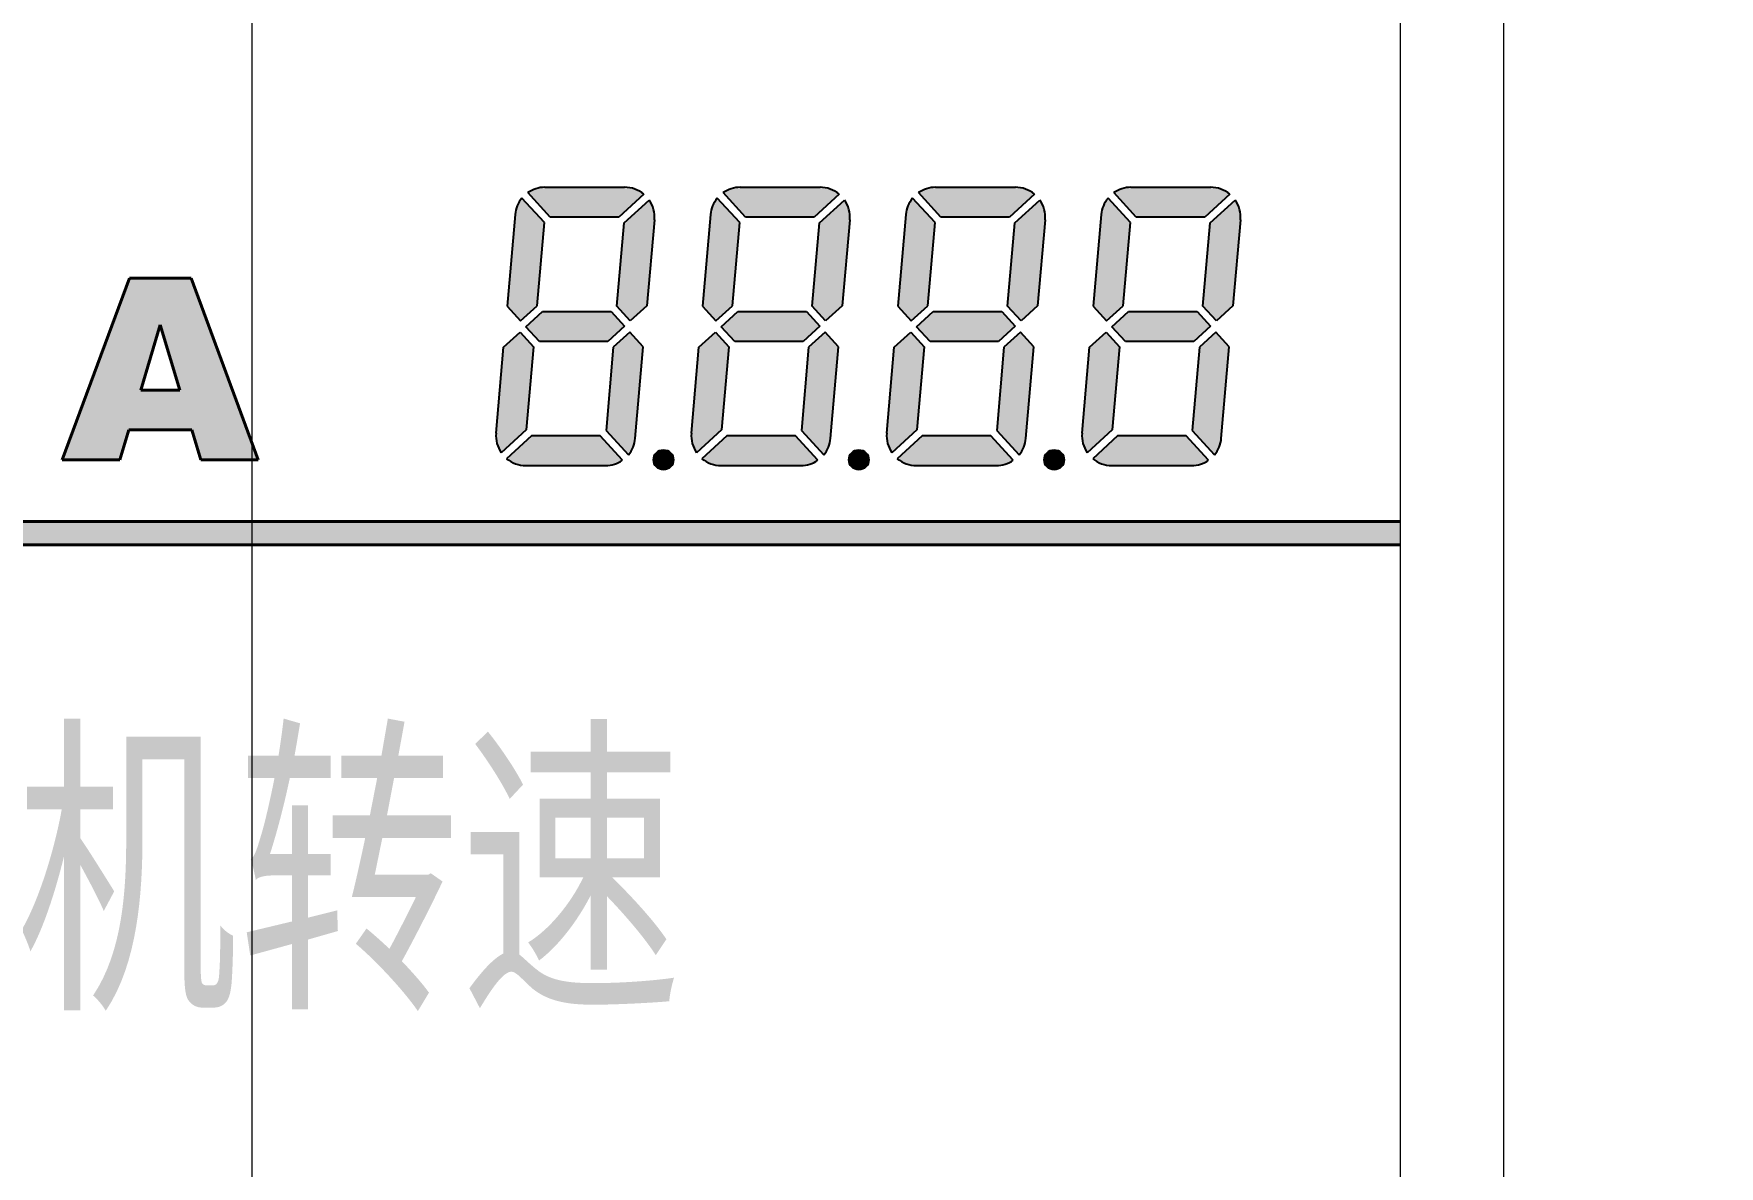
# Model space of a CAD drawing. Extents: x -871 to 2543, y 496 to 1402.
# Drawn here: x -577.22 to -544.64, y 904.36 to 926.25 of the extents above; entities that cross this region are included whole.
import ezdxf

# ---------------------------------------------------------------- set-up
doc = ezdxf.new("R2010")
doc.units = 0
doc.layers.get('0').update_dxf_attribs({"linetype": 'CONTINUOUS', "lineweight": 40})
doc.layers.get('DEFPOINTS').update_dxf_attribs({"linetype": 'CONTINUOUS'})
doc.layers.add('5剖面线层', color=2, linetype='CONTINUOUS', lineweight=20)
doc.layers.add('7标注层', color=4, linetype='CONTINUOUS', lineweight=20)
doc.layers.add('7', color=7, linetype='CONTINUOUS')
doc.layers.add('DWG', color=7, linetype='CONTINUOUS')
doc.styles.add('HZTXT1', font='', dxfattribs={"width": 0.7, "height": 5})
doc.styles.add('PC_TEXTSTYLE', font='txt.shx', dxfattribs={"width": 0.8, "bigfont": 'hzfs.shx'})
doc.styles.get('HZTXT1').set_extended_font_data('楷体_GB2312')
doc.dimstyles.new('副本 (2) (2)TH_GBDIM', dxfattribs={"dimtxt": 3.5, "dimasz": 2.5, "dimexe": 2, "dimexo": 0, "dimgap": 1.5, "dimtad": 1, "dimtoh": 1, "dimdec": 1, "dimdsep": 46, "dimtxsty": 'PC_TEXTSTYLE', "dimcen": 2.5, "dimazin": 2, "dimtfac": 0.714286, "dimtdec": 1, "dimtmove": 0, "dimatfit": 3, "dimfxl": 1, "dimtolj": 1, "dimtzin": 0, "dimarcsym": 0})

# ---------------------------------------------------------------- blocks, each defined once
blk = doc.blocks.new('*D7')
at = {"layer": '7', "color": 0, "lineweight": -2, "ltscale": 10, "transparency": 16777216}
for p, q in [((-729.6545490885169, 915.8521153688475), (-729.6545490885169, 1025.010144483361)), ((-416.3461908960728, 915.8521153688475), (-416.3461908960728, 1025.010144483361)), ((-727.1545490885169, 1023.010144483361), (-418.8461908960728, 1023.010144483361))]:
    blk.add_line(p, q, dxfattribs=at)
at = {"layer": '7', "color": 0, "ltscale": 10, "transparency": 16777216}
for points in [[(-727.1545490885169, 1023.426811150027), (-727.1545490885169, 1022.593477816694), (-729.6545490885169, 1023.010144483361)], [(-418.8461908960728, 1023.426811150027), (-418.8461908960728, 1022.593477816694), (-416.3461908960728, 1023.010144483361)]]:
    blk.add_solid(points, dxfattribs=at)
at = {"layer": 'DEFPOINTS', "color": 0, "ltscale": 10, "transparency": 16777216}
for p in [(-416.3461908960728, 1023.010144483361), (-729.6545490885169, 915.8521153688475), (-416.3461908960728, 915.8521153688475)]:
    blk.add_point(p, dxfattribs=at)
at = {"layer": '7', "color": 0, "ltscale": 10, "transparency": 16777216, "insert": (-573.0003699922948, 1026.260144483361), "char_height": 3.5, "attachment_point": 5, "style": 'PC_TEXTSTYLE'}
blk.add_mtext('\\A1;313.3', dxfattribs=at)
blk = doc.blocks.new('*D11')
at = {"layer": '7', "color": 0, "lineweight": -2, "ltscale": 10, "transparency": 16777216}
for p, q in [((-573.0003715285559, 986.0498001723861), (-381.9005566289883, 986.0498001723861)), ((-383.9005566289883, 983.5498001723861), (-383.9005566289883, 897.7436909067153)), ((-409.5025982283444, 895.2436909067153), (-381.9005566289884, 895.2436909067153))]:
    blk.add_line(p, q, dxfattribs=at)
at = {"layer": '7', "color": 0, "ltscale": 10, "transparency": 16777216}
for points in [[(-384.317223295655, 983.5498001723861), (-383.4838899623217, 983.5498001723861), (-383.9005566289883, 986.0498001723861)], [(-384.317223295655, 897.7436909067153), (-383.4838899623217, 897.7436909067153), (-383.9005566289884, 895.2436909067153)]]:
    blk.add_solid(points, dxfattribs=at)
at = {"layer": 'DEFPOINTS', "color": 0, "ltscale": 10, "transparency": 16777216}
for p in [(-573.0003715285559, 986.0498001723861), (-409.5025982283444, 895.2436909067153), (-383.9005566289884, 895.2436909067153)]:
    blk.add_point(p, dxfattribs=at)
at = {"layer": '7', "color": 0, "ltscale": 10, "transparency": 16777216, "insert": (-387.1505566289885, 940.6467455395506), "char_height": 3.5, "attachment_point": 5, "rotation": 90, "style": 'PC_TEXTSTYLE'}
blk.add_mtext('\\A1;90.8', dxfattribs=at)

msp = doc.modelspace()

# ---------------------------------------------------------------- hatches: boundary and pattern name
h = msp.add_hatch(color=256)
edge = h.paths.add_edge_path()
edge.add_line((-565.6961990722608, 920.4874339922344), (-566.0158028045217, 920.1945711290316))
edge.add_line((-566.0158028045217, 920.1945711290318), (-566.1564558209344, 918.5868997948983))
edge.add_line((-566.1564558209344, 918.5868997948983), (-565.7230608376655, 918.1139321653363))
edge.add_arc((-566.1655384626389, 918.4830847251683), 0.5762465280000839, 320.1622556607201, 354.9999999999768)
edge.add_line((-565.5914847266514, 918.4328615310142), (-565.436525786001, 920.204050327437))
edge.add_line((-565.436525786001, 920.204050327437), (-565.6961990722617, 920.4874339922344))
edge = h.paths.add_edge_path()
edge.add_line((-567.8171739580417, 920.4874339922344), (-567.5575006717805, 920.2040503274368))
edge.add_line((-567.5575006717805, 920.204050327437), (-567.6981536881932, 918.5963789933037))
edge.add_line((-567.6981536881932, 918.5963789933039), (-568.1810332818592, 918.1539013683309))
edge.add_arc((-567.7080656522968, 918.4830847251678), 0.5762465280000237, 174.9999999999731, 214.8377443391902, ccw=False)
edge.add_line((-568.2821193882843, 918.5333079193215), (-568.1367776903027, 920.1945711290318))
edge.add_line((-568.1367776903027, 920.1945711290318), (-567.8171739580417, 920.4874339922346))
h.paths.add_polyline_path([(-567.7038796899061, 920.5912490619653), (-567.3842759576452, 920.8841119251679), (-566.0596874282525, 920.8841119251679), (-565.8000141419917, 920.6007282603705), (-566.1196178742522, 920.3078653971675), (-567.4442064036444, 920.3078653971675)])
edge = h.paths.add_edge_path()
edge.add_line((-565.8057401437046, 922.5955983290319), (-565.3228605500382, 923.0380759540053))
edge.add_arc((-565.7958281796001, 922.7088925971675), 0.5762465280000346, -5.0000000000009095, 34.83774433924401, ccw=False)
edge.add_line((-565.2217744436126, 922.6586694030143), (-565.3671161415951, 920.9974061933037))
edge.add_line((-565.3671161415951, 920.9974061933035), (-565.6867198738556, 920.7045433301009))
edge.add_line((-565.6867198738561, 920.7045433301009), (-565.9463931601173, 920.9879269948983))
edge.add_line((-565.9463931601173, 920.9879269948983), (-565.8057401437046, 922.5955983290319))
edge = h.paths.add_edge_path()
edge.add_line((-567.2341437428273, 922.708892597168), (-567.6675387260963, 923.1818602267297))
edge.add_arc((-567.3383553692585, 922.7088925971675), 0.5762465280002314, 90, 124.83774433923949, ccw=False)
edge.add_line((-567.3383553692585, 923.2851391251679), (-565.7958281796006, 923.2851391251679))
edge.add_arc((-565.795828179601, 922.7088925971675), 0.576246528000321, 50.16225566073541, 89.99999999997021, ccw=False)
edge.add_line((-565.4266756197686, 923.1513702221409), (-565.909555213435, 922.7088925971675))
edge.add_line((-565.909555213435, 922.7088925971675), (-567.2341437428264, 922.7088925971675))
edge = h.paths.add_edge_path()
edge.add_arc((-567.3383553692589, 922.7088925971684), 0.5762465279997375, 140.1622556608079, 175.0000000000448)
edge.add_line((-567.9124091052464, 922.7591157913216), (-568.0673680458978, 920.9879269948985))
edge.add_line((-568.0673680458968, 920.9879269948983), (-567.8076947596356, 920.7045433301012))
edge.add_line((-567.8076947596361, 920.7045433301009), (-567.4880910273756, 920.997406193304))
edge.add_line((-567.4880910273752, 920.9974061933035), (-567.3474380109634, 922.6050775274371))
edge.add_line((-567.3474380109634, 922.6050775274371), (-567.7808329942324, 923.078045156999))
edge = h.paths.add_edge_path()
edge.add_line((-567.5943386184628, 918.4830847251678), (-568.0772182121283, 918.0406071001944))
edge.add_arc((-567.7080656522968, 918.4830847251669), 0.5762465279990895, 230.1622556607396, 269.9999999999702)
edge.add_line((-567.7080656522977, 917.9068381971679), (-566.1655384626384, 917.9068381971679))
edge.add_arc((-566.1655384626389, 918.4830847251683), 0.5762465280003585, 270, 304.8377443392331)
edge.add_line((-565.8363551058011, 918.0101170956059), (-566.26975008907, 918.4830847251678))
edge.add_line((-566.26975008907, 918.4830847251678), (-567.5943386184628, 918.4830847251678))
h = msp.add_hatch(color=256)
edge = h.paths.add_edge_path()
edge.add_line((-561.9205372790021, 920.4874339922344), (-562.2401410112631, 920.1945711290316))
edge.add_line((-562.2401410112631, 920.1945711290318), (-562.3807940276757, 918.5868997948983))
edge.add_line((-562.3807940276753, 918.5868997948983), (-561.9473990444063, 918.1139321653363))
edge.add_arc((-562.3898766693798, 918.4830847251683), 0.5762465280000839, 320.1622556607201, 354.9999999999768)
edge.add_line((-561.8158229333923, 918.4328615310142), (-561.6608639927414, 920.204050327437))
edge.add_line((-561.6608639927414, 920.204050327437), (-561.9205372790021, 920.4874339922344))
edge = h.paths.add_edge_path()
edge.add_line((-564.0415121647821, 920.4874339922344), (-563.781838878521, 920.2040503274368))
edge.add_line((-563.7818388785219, 920.204050327437), (-563.9224918949345, 918.5963789933037))
edge.add_line((-563.9224918949341, 918.5963789933039), (-564.4053714886, 918.1539013683309))
edge.add_arc((-563.9324038590377, 918.4830847251678), 0.5762465280000237, 174.9999999999731, 214.8377443391902, ccw=False)
edge.add_line((-564.5064575950252, 918.5333079193215), (-564.3611158970435, 920.1945711290318))
edge.add_line((-564.3611158970431, 920.1945711290318), (-564.0415121647821, 920.4874339922346))
h.paths.add_polyline_path([(-563.928217896647, 920.5912490619653), (-563.6086141643865, 920.8841119251679), (-562.2840256349938, 920.8841119251679), (-562.0243523487326, 920.6007282603705), (-562.3439560809935, 920.3078653971675), (-563.6685446103858, 920.3078653971675)])
edge = h.paths.add_edge_path()
edge.add_line((-562.0300783504455, 922.5955983290319), (-561.547198756779, 923.0380759540053))
edge.add_arc((-562.020166386341, 922.7088925971675), 0.5762465280000346, -5.0000000000009095, 34.83774433924401, ccw=False)
edge.add_line((-561.4461126503539, 922.6586694030143), (-561.591454348336, 920.9974061933037))
edge.add_line((-561.591454348336, 920.9974061933035), (-561.911058080597, 920.7045433301009))
edge.add_line((-561.911058080597, 920.7045433301009), (-562.1707313668581, 920.9879269948983))
edge.add_line((-562.1707313668581, 920.9879269948983), (-562.0300783504455, 922.5955983290319))
edge = h.paths.add_edge_path()
edge.add_line((-563.4584819495677, 922.708892597168), (-563.8918769328367, 923.1818602267297))
edge.add_arc((-563.5626935759993, 922.7088925971675), 0.5762465280002314, 90, 124.83774433923949, ccw=False)
edge.add_line((-563.5626935759993, 923.2851391251679), (-562.020166386341, 923.2851391251679))
edge.add_arc((-562.0201663863414, 922.7088925971675), 0.576246528000321, 50.16225566073541, 89.99999999997021, ccw=False)
edge.add_line((-561.6510138265095, 923.1513702221409), (-562.1338934201759, 922.7088925971675))
edge.add_line((-562.1338934201759, 922.7088925971675), (-563.4584819495673, 922.7088925971675))
edge = h.paths.add_edge_path()
edge.add_arc((-563.5626935759993, 922.7088925971684), 0.5762465279997375, 140.1622556608079, 175.0000000000448)
edge.add_line((-564.1367473119868, 922.7591157913216), (-564.2917062526382, 920.9879269948985))
edge.add_line((-564.2917062526377, 920.9879269948983), (-564.0320329663765, 920.7045433301012))
edge.add_line((-564.0320329663765, 920.7045433301009), (-563.712429234116, 920.997406193304))
edge.add_line((-563.712429234116, 920.9974061933035), (-563.5717762177047, 922.6050775274371))
edge.add_line((-563.5717762177043, 922.6050775274371), (-564.0051712009732, 923.078045156999))
edge = h.paths.add_edge_path()
edge.add_line((-563.8186768252036, 918.4830847251678), (-564.3015564188692, 918.0406071001944))
edge.add_arc((-563.9324038590381, 918.4830847251669), 0.5762465279990895, 230.1622556607396, 269.9999999999702)
edge.add_line((-563.9324038590386, 917.9068381971679), (-562.3898766693793, 917.9068381971679))
edge.add_arc((-562.3898766693798, 918.4830847251683), 0.5762465280003585, 270, 304.8377443392331)
edge.add_line((-562.0606933125424, 918.0101170956059), (-562.4940882958114, 918.4830847251678))
edge.add_line((-562.4940882958109, 918.4830847251678), (-563.8186768252036, 918.4830847251678))
h = msp.add_hatch(color=256)
edge = h.paths.add_edge_path()
edge.add_line((-558.1448754857435, 920.4874339922344), (-558.4644792180044, 920.1945711290316))
edge.add_line((-558.4644792180044, 920.1945711290318), (-558.605132234417, 918.5868997948983))
edge.add_line((-558.6051322344166, 918.5868997948983), (-558.1717372511476, 918.1139321653363))
edge.add_arc((-558.6142148761202, 918.4830847251683), 0.5762465280000839, 320.1622556607201, 354.9999999999768)
edge.add_line((-558.0401611401331, 918.4328615310142), (-557.8852021994823, 920.204050327437))
edge.add_line((-557.8852021994823, 920.204050327437), (-558.144875485743, 920.4874339922344))
edge = h.paths.add_edge_path()
edge.add_line((-560.2658503715235, 920.4874339922344), (-560.0061770852623, 920.2040503274368))
edge.add_line((-560.0061770852627, 920.204050327437), (-560.1468301016754, 918.5963789933037))
edge.add_line((-560.1468301016749, 918.5963789933039), (-560.6297096953409, 918.1539013683309))
edge.add_arc((-560.1567420657785, 918.4830847251678), 0.5762465280000237, 174.9999999999731, 214.8377443391902, ccw=False)
edge.add_line((-560.7307958017656, 918.5333079193215), (-560.5854541037835, 920.1945711290318))
edge.add_line((-560.5854541037844, 920.1945711290318), (-560.2658503715235, 920.4874339922346))
h.paths.add_polyline_path([(-560.1525561033878, 920.5912490619653), (-559.8329523711269, 920.8841119251679), (-558.5083638417346, 920.8841119251679), (-558.2486905554739, 920.6007282603705), (-558.5682942877348, 920.3078653971675), (-559.8928828171266, 920.3078653971675)])
edge = h.paths.add_edge_path()
edge.add_line((-558.2544165571863, 922.5955983290319), (-557.7715369635199, 923.0380759540053))
edge.add_arc((-558.2445045930823, 922.7088925971675), 0.5762465280000346, -5.0000000000009095, 34.83774433924401, ccw=False)
edge.add_line((-557.6704508570948, 922.6586694030143), (-557.8157925550773, 920.9974061933037))
edge.add_line((-557.8157925550773, 920.9974061933035), (-558.1353962873383, 920.7045433301009))
edge.add_line((-558.1353962873383, 920.7045433301009), (-558.3950695735995, 920.9879269948983))
edge.add_line((-558.3950695735986, 920.9879269948983), (-558.2544165571859, 922.5955983290319))
edge = h.paths.add_edge_path()
edge.add_line((-559.6828201563086, 922.708892597168), (-560.1162151395775, 923.1818602267297))
edge.add_arc((-559.7870317827402, 922.7088925971675), 0.5762465280002314, 90, 124.83774433923949, ccw=False)
edge.add_line((-559.7870317827402, 923.2851391251679), (-558.2445045930823, 923.2851391251679))
edge.add_arc((-558.2445045930823, 922.7088925971675), 0.576246528000321, 50.16225566073541, 89.99999999997021, ccw=False)
edge.add_line((-557.8753520332504, 923.1513702221409), (-558.3582316269168, 922.7088925971675))
edge.add_line((-558.3582316269168, 922.7088925971675), (-559.6828201563086, 922.7088925971675))
edge = h.paths.add_edge_path()
edge.add_arc((-559.7870317827407, 922.7088925971684), 0.5762465279997375, 140.1622556608079, 175.0000000000448)
edge.add_line((-560.3610855187277, 922.7591157913216), (-560.516044459379, 920.9879269948985))
edge.add_line((-560.516044459379, 920.9879269948983), (-560.2563711731178, 920.7045433301012))
edge.add_line((-560.2563711731174, 920.7045433301009), (-559.9367674408569, 920.997406193304))
edge.add_line((-559.9367674408569, 920.9974061933035), (-559.7961144244451, 922.6050775274371))
edge.add_line((-559.7961144244456, 922.6050775274371), (-560.2295094077145, 923.078045156999))
edge = h.paths.add_edge_path()
edge.add_line((-560.0430150319445, 918.4830847251678), (-560.52589462561, 918.0406071001944))
edge.add_arc((-560.156742065779, 918.4830847251669), 0.5762465279990895, 230.1622556607396, 269.9999999999702)
edge.add_line((-560.1567420657794, 917.9068381971679), (-558.6142148761202, 917.9068381971679))
edge.add_arc((-558.6142148761202, 918.4830847251683), 0.5762465280003585, 270, 304.8377443392331)
edge.add_line((-558.2850315192833, 918.0101170956059), (-558.7184265025522, 918.4830847251678))
edge.add_line((-558.7184265025522, 918.4830847251678), (-560.0430150319445, 918.4830847251678))
h = msp.add_hatch(color=256)
edge = h.paths.add_edge_path()
edge.add_line((-554.3692136924834, 920.4874339922349), (-554.6888174247443, 920.194571129032))
edge.add_line((-554.6888174247443, 920.1945711290318), (-554.829470441157, 918.5868997948983))
edge.add_line((-554.829470441157, 918.5868997948983), (-554.3960754578881, 918.1139321653363))
edge.add_arc((-554.838553082861, 918.4830847251683), 0.5762465280000839, 320.1622556607201, 354.9999999999768)
edge.add_line((-554.2644993468735, 918.4328615310142), (-554.1095404062227, 920.204050327437))
edge.add_line((-554.1095404062227, 920.204050327437), (-554.369213692483, 920.4874339922344))
edge = h.paths.add_edge_path()
edge.add_line((-556.4901885782643, 920.4874339922349), (-556.2305152920031, 920.2040503274372))
edge.add_line((-556.2305152920031, 920.204050327437), (-556.3711683084158, 918.5963789933037))
edge.add_line((-556.3711683084153, 918.5963789933039), (-556.8540479020813, 918.1539013683309))
edge.add_arc((-556.381080272519, 918.4830847251678), 0.5762465280000237, 174.9999999999731, 214.8377443391902, ccw=False)
edge.add_line((-556.9551340085064, 918.5333079193215), (-556.8097923105244, 920.1945711290318))
edge.add_line((-556.8097923105253, 920.1945711290318), (-556.4901885782648, 920.4874339922346))
h.paths.add_polyline_path([(-556.3768943101287, 920.5912490619653), (-556.0572905778678, 920.8841119251679), (-554.7327020484751, 920.8841119251679), (-554.4730287622143, 920.6007282603705), (-554.7926324944748, 920.3078653971679), (-556.1172210238666, 920.3078653971679)])
edge = h.paths.add_edge_path()
edge.add_line((-554.4787547639272, 922.5955983290319), (-553.9958751702608, 923.0380759540051))
edge.add_arc((-554.4688427998227, 922.708892597168), 0.5762465280000346, -5.0000000000009095, 34.83774433924401, ccw=False)
edge.add_line((-553.8947890638348, 922.6586694030143), (-554.0401307618168, 920.9974061933037))
edge.add_line((-554.0401307618173, 920.9974061933035), (-554.3597344940782, 920.7045433301009))
edge.add_line((-554.3597344940782, 920.7045433301009), (-554.6194077803394, 920.9879269948983))
edge.add_line((-554.6194077803394, 920.9879269948983), (-554.4787547639268, 922.5955983290319))
edge = h.paths.add_edge_path()
edge.add_line((-555.9071583630495, 922.708892597168), (-556.3405533463184, 923.1818602267299))
edge.add_arc((-556.0113699894811, 922.7088925971675), 0.5762465280002314, 90, 124.83774433923949, ccw=False)
edge.add_line((-556.0113699894811, 923.2851391251679), (-554.4688427998232, 923.2851391251679))
edge.add_arc((-554.4688427998227, 922.7088925971675), 0.576246528000321, 50.16225566073541, 89.99999999997021, ccw=False)
edge.add_line((-554.0996902399912, 923.1513702221409), (-554.5825698336577, 922.7088925971675))
edge.add_line((-554.5825698336577, 922.7088925971675), (-555.907158363049, 922.7088925971675))
edge = h.paths.add_edge_path()
edge.add_arc((-556.0113699894815, 922.7088925971684), 0.5762465279997375, 140.1622556608079, 175.0000000000448)
edge.add_line((-556.5854237254681, 922.7591157913216), (-556.7403826661194, 920.9879269948985))
edge.add_line((-556.7403826661194, 920.9879269948983), (-556.4807093798582, 920.7045433301012))
edge.add_line((-556.4807093798582, 920.7045433301009), (-556.1611056475978, 920.997406193304))
edge.add_line((-556.1611056475978, 920.997406193304), (-556.020452631186, 922.6050775274375))
edge.add_line((-556.0204526311855, 922.6050775274371), (-556.4538476144545, 923.078045156999))
edge = h.paths.add_edge_path()
edge.add_line((-556.2673532386849, 918.4830847251678), (-556.7502328323504, 918.0406071001944))
edge.add_arc((-556.3810802725194, 918.4830847251669), 0.5762465279990895, 230.1622556607396, 269.9999999999702)
edge.add_line((-556.3810802725203, 917.9068381971679), (-554.838553082861, 917.9068381971679))
edge.add_arc((-554.838553082861, 918.4830847251683), 0.5762465280003585, 270, 304.8377443392331)
edge.add_line((-554.5093697260237, 918.0101170956059), (-554.9427647092926, 918.4830847251676))
edge.add_line((-554.9427647092926, 918.4830847251678), (-556.2673532386854, 918.4830847251678))
h = msp.add_hatch(color=256)
h.paths.add_polyline_path([(-574.1758277966675, 921.5315425786648), (-574.7710971462731, 921.5315425786648), (-575.3663664958791, 921.5315425786648), (-576.6649531642971, 918.0173620608407), (-575.5532287062198, 918.0173620608407), (-575.3793960684203, 918.5968009656049), (-574.7710971462731, 918.5968009656049), (-574.1627982241263, 918.5968009656049), (-573.9889655863263, 918.0173620608407), (-572.8772411282495, 918.0173620608407)])
h.paths.add_polyline_path([(-574.3923485974357, 919.361964622909), (-574.7710971462731, 919.361964622909), (-575.1498456951109, 919.361964622909), (-574.7710971462731, 920.6244527672307)], flags=16)
for points in [[(-564.8526702040064, 918.019081162266, 1), (-565.238302001421, 918.019081162266, 1)], [(-561.0770084107472, 918.019081162266, 1), (-561.4626402081614, 918.019081162266, 1)], [(-557.3013466174876, 918.019081162266, 1), (-557.6869784149022, 918.019081162266, 1)]]:
    msp.add_hatch(color=256).paths.add_polyline_path(points)
at = {"layer": '7标注层', "ltscale": 10}
msp.add_hatch(color=0, dxfattribs=at).paths.add_polyline_path([(-550.8003822132878, 916.8276529813888), (-595.2003608438235, 916.8276529813888), (-595.2003608438235, 916.3755012209988), (-550.8003822132878, 916.3755012209988)])

# ---------------------------------------------------------------- linework, layer by layer
at = {"color": 7, "linetype": 'Continuous', "lineweight": 15}
for p, q in [((-550.8003690542669, 868.3936909031167), (-550.8003690542669, 943.9936884403273)), ((-548.8003691921026, 868.3936909031167), (-548.8003691921026, 943.9936884403273))]:
    msp.add_line(p, q, dxfattribs=at)
for p, q in [((-575.3663664958791, 921.5315425786648), (-576.6649531642971, 918.0173620608407)), ((-574.7710971462731, 921.5315425786648), (-575.3663664958791, 921.5315425786648)), ((-574.7710971462731, 921.5315425786648), (-574.1758277966675, 921.5315425786648)), ((-574.1758277966675, 921.5315425786648), (-572.8772411282495, 918.0173620608407)), ((-575.1498456951109, 919.361964622909), (-574.7710971462731, 920.6244527672307)), ((-574.3923485974357, 919.361964622909), (-574.7710971462731, 920.6244527672307)), ((-574.7710971462731, 919.361964622909), (-575.1498456951109, 919.361964622909)), ((-574.7710971462731, 919.361964622909), (-574.3923485974357, 919.361964622909)), ((-575.5532287062198, 918.0173620608407), (-575.3793960684189, 918.5968009656049)), ((-574.7710971462731, 918.5968009656049), (-575.3793960684189, 918.5968009656049)), ((-574.7710971462731, 918.5968009656049), (-574.1627982241263, 918.5968009656049)), ((-573.9889655863263, 918.0173620608407), (-574.1627982241263, 918.5968009656049)), ((-576.6649531642971, 918.0173620608407), (-575.5532287062198, 918.0173620608407)), ((-572.8772411282495, 918.0173620608407), (-573.9889655863263, 918.0173620608407)), ((-595.2003608438235, 916.8276529813888), (-550.8003822132878, 916.8276529813888)), ((-595.2003608438235, 916.8276529813888), (-550.8003822132878, 916.8276529813888)), ((-595.2003608438235, 916.375501220999), (-550.8003822132878, 916.375501220999))]:
    msp.add_line(p, q)
for points, knots in [([(-573.000369992295, 978.2997526884124), (-575.7757771308927, 978.2688305190034), (-581.329835595671, 978.2069500351035), (-589.6222246049572, 977.7251587023977), (-599.3530958241865, 976.8391447362762), (-610.4308359981603, 975.3391284384841), (-622.246117883868, 973.1497386336932), (-633.2990019616514, 970.5496785991902), (-643.6337201833476, 967.5425528813903), (-653.6290010698726, 963.9823787997282), (-663.0768722427986, 959.9016015667842), (-671.8637050546795, 955.3397182535978), (-679.1228549815705, 950.8549858987064), (-685.1411524650171, 946.5570372045522), (-690.0421529541272, 942.5764597903924), (-694.7336570489019, 938.1706202018497), (-699.0965889240222, 933.2884846171598), (-703.0517439495877, 927.8447629407988), (-706.4735345161655, 922.0352139299314), (-708.193250492157, 917.8622529442839), (-709.0530529880912, 915.7759071052119)], [0, 0, 0, 0, 0.04713882072838785, 0.09433274226514052, 0.1414843047109799, 0.2145668108878993, 0.2876636122850687, 0.3523532110324962, 0.4170382476491193, 0.4831805933211104, 0.5493210953289012, 0.6126363893950918, 0.6759521071364133, 0.7192466100095866, 0.7625703604305298, 0.8058448680273667, 0.8537182162213413, 0.9015892137622404, 0.9507977824156225, 1, 1, 1, 1]), ([(-436.9476944470794, 915.7759071052119), (-437.7927555853814, 917.8301571985096), (-439.4858946228194, 921.9459907967864), (-442.8827155871006, 927.7356885185152), (-446.8461266605748, 933.2174180960917), (-451.8983115139094, 938.8777206195573), (-458.182758611413, 944.5821777815702), (-465.7732986935025, 950.215627084722), (-474.0150268950554, 955.289254883488), (-482.8512050575246, 959.8645161841016), (-492.2628638810315, 963.9325328794059), (-502.2250366868514, 967.483041598173), (-512.5900690704705, 970.5176884274313), (-522.8632238488174, 972.9430539058719), (-532.9447339307253, 974.8644316763632), (-542.7766151027247, 976.3522955047279), (-552.7691405031776, 977.4464565100359), (-562.8601360857797, 978.1608906301537), (-569.6243267267621, 978.2535205875611), (-573.000369992295, 978.2997526884124)], [0, 0, 0, 0, 0.04844238146870318, 0.09705769608088616, 0.1456896315900376, 0.1941547987214492, 0.2581372775332633, 0.3223511914106899, 0.3866281854626434, 0.4506969391816851, 0.516004206030949, 0.5814984513747097, 0.6470104788302288, 0.7123421235156678, 0.7697810030532477, 0.8274446858431967, 0.8851216622167379, 0.9426636150260151, 1, 1, 1, 1])]:
    msp.add_open_spline(points, degree=3, knots=knots, dxfattribs=at)
at = {"layer": '5剖面线层', "color": 1, "linetype": 'ByBlock', "ltscale": 7}
msp.add_line((-573.0003715285559, 991.3079384597818), (-573.0003715285559, 837.5676916455946), dxfattribs=at)
at = {"layer": 'DWG'}
for p, q in [((-567.3383553692585, 923.2851391251679), (-565.7958281796001, 923.2851391251679)), ((-563.5626935759993, 923.2851391251679), (-562.0201663863414, 923.2851391251679)), ((-559.7870317827397, 923.2851391251679), (-558.2445045930823, 923.2851391251679)), ((-556.0113699894811, 923.2851391251679), (-554.4688427998227, 923.2851391251679)), ((-567.3474380109634, 922.6050775274371), (-567.7808329942324, 923.078045156999)), ((-567.2341437428273, 922.708892597168), (-567.6675387260963, 923.1818602267299)), ((-565.4266756197686, 923.1513702221409), (-565.909555213435, 922.7088925971675)), ((-565.8057401437046, 922.5955983290319), (-565.3228605500382, 923.0380759540053)), ((-563.5717762177043, 922.6050775274371), (-564.0051712009732, 923.078045156999)), ((-563.4584819495677, 922.708892597168), (-563.8918769328367, 923.1818602267299)), ((-561.6510138265095, 923.1513702221409), (-562.1338934201759, 922.7088925971675)), ((-562.0300783504455, 922.5955983290319), (-561.547198756779, 923.0380759540053)), ((-559.7961144244447, 922.6050775274371), (-560.2295094077136, 923.078045156999)), ((-559.6828201563086, 922.708892597168), (-560.1162151395775, 923.1818602267299)), ((-557.8753520332504, 923.1513702221409), (-558.3582316269168, 922.7088925971675)), ((-558.2544165571859, 922.5955983290319), (-557.7715369635195, 923.0380759540053)), ((-556.0204526311855, 922.6050775274371), (-556.4538476144545, 923.078045156999)), ((-555.9071583630495, 922.708892597168), (-556.3405533463184, 923.1818602267299)), ((-554.0996902399912, 923.1513702221409), (-554.5825698336577, 922.7088925971675)), ((-554.4787547639272, 922.5955983290319), (-553.9958751702608, 923.0380759540053)), ((-567.9124091052464, 922.7591157913216), (-568.0673680458978, 920.9879269948983)), ((-565.909555213435, 922.7088925971675), (-567.2341437428273, 922.708892597168)), ((-565.2217744436131, 922.6586694030143), (-565.3671161415951, 920.9974061933035)), ((-564.1367473119868, 922.7591157913216), (-564.2917062526377, 920.9879269948983)), ((-562.1338934201759, 922.7088925971675), (-563.4584819495677, 922.708892597168)), ((-561.4461126503539, 922.6586694030143), (-561.591454348336, 920.9974061933035)), ((-560.3610855187277, 922.7591157913216), (-560.516044459379, 920.9879269948983)), ((-558.3582316269168, 922.7088925971675), (-559.6828201563086, 922.708892597168)), ((-557.6704508570948, 922.6586694030143), (-557.8157925550773, 920.9974061933035)), ((-556.5854237254681, 922.7591157913216), (-556.7403826661194, 920.9879269948983)), ((-554.5825698336577, 922.7088925971675), (-555.9071583630495, 922.708892597168)), ((-553.8947890638348, 922.6586694030143), (-554.0401307618173, 920.9974061933035)), ((-567.4880910273752, 920.997406193304), (-567.3474380109634, 922.6050775274371)), ((-565.9463931601173, 920.9879269948983), (-565.8057401437046, 922.5955983290319)), ((-563.712429234116, 920.997406193304), (-563.5717762177043, 922.6050775274371)), ((-562.1707313668581, 920.9879269948983), (-562.0300783504455, 922.5955983290319)), ((-559.9367674408569, 920.997406193304), (-559.7961144244447, 922.6050775274371)), ((-558.3950695735986, 920.9879269948983), (-558.2544165571859, 922.5955983290319)), ((-556.1611056475978, 920.997406193304), (-556.0204526311855, 922.6050775274371)), ((-554.6194077803394, 920.9879269948983), (-554.4787547639272, 922.5955983290319)), ((-568.0673680458978, 920.9879269948983), (-567.8076947596361, 920.7045433301009)), ((-567.8076947596361, 920.7045433301009), (-567.4880910273752, 920.997406193304)), ((-565.6867198738561, 920.7045433301009), (-565.9463931601173, 920.9879269948983)), ((-565.3671161415951, 920.9974061933035), (-565.6867198738561, 920.7045433301009)), ((-564.2917062526377, 920.9879269948983), (-564.0320329663765, 920.7045433301009)), ((-564.0320329663765, 920.7045433301009), (-563.712429234116, 920.997406193304)), ((-561.911058080597, 920.7045433301009), (-562.1707313668581, 920.9879269948983)), ((-561.591454348336, 920.9974061933035), (-561.911058080597, 920.7045433301009)), ((-560.516044459379, 920.9879269948983), (-560.2563711731174, 920.7045433301009)), ((-560.2563711731174, 920.7045433301009), (-559.9367674408569, 920.997406193304)), ((-558.1353962873383, 920.7045433301009), (-558.3950695735986, 920.9879269948983)), ((-557.8157925550773, 920.9974061933035), (-558.1353962873383, 920.7045433301009)), ((-556.7403826661194, 920.9879269948983), (-556.4807093798582, 920.7045433301009)), ((-556.4807093798582, 920.7045433301009), (-556.1611056475978, 920.997406193304)), ((-554.3597344940782, 920.7045433301009), (-554.6194077803394, 920.9879269948983)), ((-554.0401307618173, 920.9974061933035), (-554.3597344940782, 920.7045433301009)), ((-567.7038796899061, 920.5912490619653), (-567.3842759576456, 920.8841119251679)), ((-567.3842759576456, 920.8841119251679), (-566.0596874282525, 920.8841119251679)), ((-566.0596874282525, 920.8841119251679), (-565.8000141419917, 920.6007282603705)), ((-563.9282178966465, 920.5912490619653), (-563.6086141643865, 920.8841119251679)), ((-563.6086141643865, 920.8841119251679), (-562.2840256349938, 920.8841119251679)), ((-562.2840256349938, 920.8841119251679), (-562.0243523487326, 920.6007282603705)), ((-560.1525561033874, 920.5912490619653), (-559.8329523711269, 920.8841119251679)), ((-559.8329523711269, 920.8841119251679), (-558.5083638417337, 920.8841119251679)), ((-558.5083638417337, 920.8841119251679), (-558.2486905554739, 920.6007282603705)), ((-556.3768943101287, 920.5912490619653), (-556.0572905778678, 920.8841119251679)), ((-556.0572905778678, 920.8841119251679), (-554.7327020484751, 920.8841119251679)), ((-554.7327020484751, 920.8841119251679), (-554.4730287622143, 920.6007282603705)), ((-568.1367776903027, 920.1945711290318), (-567.8171739580417, 920.4874339922344)), ((-567.8171739580417, 920.4874339922344), (-567.5575006717805, 920.204050327437)), ((-567.4442064036444, 920.3078653971675), (-567.7038796899061, 920.5912490619653)), ((-565.8000141419917, 920.6007282603705), (-566.1196178742531, 920.3078653971675)), ((-565.6961990722608, 920.4874339922344), (-566.0158028045217, 920.1945711290318)), ((-565.436525786001, 920.204050327437), (-565.6961990722608, 920.4874339922344)), ((-564.3611158970431, 920.1945711290318), (-564.0415121647821, 920.4874339922344)), ((-564.0415121647821, 920.4874339922344), (-563.7818388785219, 920.204050327437)), ((-563.6685446103849, 920.3078653971675), (-563.9282178966465, 920.5912490619653)), ((-562.0243523487326, 920.6007282603705), (-562.3439560809935, 920.3078653971675)), ((-561.9205372790021, 920.4874339922344), (-562.2401410112631, 920.1945711290318)), ((-561.6608639927409, 920.204050327437), (-561.9205372790021, 920.4874339922344)), ((-560.585454103784, 920.1945711290318), (-560.265850371523, 920.4874339922344)), ((-560.265850371523, 920.4874339922344), (-560.0061770852627, 920.204050327437)), ((-559.8928828171262, 920.3078653971675), (-560.1525561033874, 920.5912490619653)), ((-558.2486905554739, 920.6007282603705), (-558.5682942877348, 920.3078653971675)), ((-558.144875485743, 920.4874339922344), (-558.4644792180035, 920.1945711290318)), ((-557.8852021994823, 920.204050327437), (-558.144875485743, 920.4874339922344)), ((-556.8097923105253, 920.1945711290318), (-556.4901885782643, 920.4874339922344)), ((-556.4901885782643, 920.4874339922344), (-556.2305152920031, 920.204050327437)), ((-556.1172210238666, 920.3078653971675), (-556.3768943101287, 920.5912490619653)), ((-554.4730287622143, 920.6007282603705), (-554.7926324944748, 920.3078653971675)), ((-554.3692136924834, 920.4874339922344), (-554.6888174247443, 920.1945711290318)), ((-554.1095404062227, 920.204050327437), (-554.3692136924834, 920.4874339922344)), ((-568.2821193882843, 918.5333079193215), (-568.1367776903027, 920.1945711290318)), ((-567.5575006717805, 920.204050327437), (-567.6981536881932, 918.5963789933039)), ((-566.1196178742531, 920.3078653971675), (-567.4442064036444, 920.3078653971675)), ((-566.0158028045217, 920.1945711290318), (-566.1564558209344, 918.5868997948983)), ((-565.5914847266514, 918.4328615310142), (-565.436525786001, 920.204050327437)), ((-564.5064575950252, 918.5333079193215), (-564.3611158970431, 920.1945711290318)), ((-563.7818388785219, 920.204050327437), (-563.9224918949341, 918.5963789933039)), ((-562.3439560809935, 920.3078653971675), (-563.6685446103849, 920.3078653971675)), ((-562.2401410112631, 920.1945711290318), (-562.3807940276753, 918.5868997948983)), ((-561.8158229333923, 918.4328615310142), (-561.6608639927409, 920.204050327437)), ((-560.7307958017656, 918.5333079193215), (-560.585454103784, 920.1945711290318)), ((-560.0061770852627, 920.204050327437), (-560.1468301016749, 918.5963789933039)), ((-558.5682942877348, 920.3078653971675), (-559.8928828171262, 920.3078653971675)), ((-558.4644792180035, 920.1945711290318), (-558.6051322344157, 918.5868997948983)), ((-558.0401611401331, 918.4328615310142), (-557.8852021994823, 920.204050327437)), ((-556.9551340085064, 918.5333079193215), (-556.8097923105253, 920.1945711290318)), ((-556.2305152920031, 920.204050327437), (-556.3711683084153, 918.5963789933039)), ((-554.7926324944748, 920.3078653971675), (-556.1172210238666, 920.3078653971675)), ((-554.6888174247443, 920.1945711290318), (-554.829470441157, 918.5868997948983)), ((-554.2644993468735, 918.4328615310142), (-554.1095404062227, 920.204050327437)), ((-567.6981536881932, 918.5963789933039), (-568.1810332818592, 918.1539013683309)), ((-567.5943386184628, 918.4830847251678), (-568.0772182121287, 918.0406071001944)), ((-566.26975008907, 918.4830847251678), (-567.5943386184628, 918.4830847251678)), ((-565.836355105802, 918.0101170956059), (-566.26975008907, 918.4830847251678)), ((-566.1564558209344, 918.5868997948983), (-565.7230608376655, 918.1139321653363)), ((-563.9224918949341, 918.5963789933039), (-564.4053714885996, 918.1539013683309)), ((-563.8186768252036, 918.4830847251678), (-564.3015564188687, 918.0406071001944)), ((-562.4940882958109, 918.4830847251678), (-563.8186768252036, 918.4830847251678)), ((-562.0606933125424, 918.0101170956059), (-562.4940882958109, 918.4830847251678)), ((-562.3807940276753, 918.5868997948983), (-561.9473990444068, 918.1139321653363)), ((-560.1468301016749, 918.5963789933039), (-560.6297096953405, 918.1539013683309)), ((-560.043015031944, 918.4830847251678), (-560.52589462561, 918.0406071001944)), ((-558.7184265025522, 918.4830847251678), (-560.043015031944, 918.4830847251678)), ((-558.2850315192833, 918.0101170956059), (-558.7184265025522, 918.4830847251678)), ((-558.6051322344157, 918.5868997948983), (-558.1717372511476, 918.1139321653363)), ((-556.3711683084153, 918.5963789933039), (-556.8540479020818, 918.1539013683309)), ((-556.2673532386849, 918.4830847251678), (-556.7502328323509, 918.0406071001944)), ((-554.9427647092926, 918.4830847251678), (-556.2673532386849, 918.4830847251678)), ((-554.5093697260237, 918.0101170956059), (-554.9427647092926, 918.4830847251678)), ((-554.829470441157, 918.5868997948983), (-554.3960754578881, 918.1139321653363)), ((-567.7080656522977, 917.9068381971679), (-566.1655384626389, 917.9068381971679)), ((-563.9324038590381, 917.9068381971679), (-562.3898766693798, 917.9068381971679)), ((-560.156742065779, 917.9068381971679), (-558.6142148761202, 917.9068381971679)), ((-556.3810802725203, 917.9068381971679), (-554.838553082861, 917.9068381971679))]:
    msp.add_line(p, q, dxfattribs=at)
for centre in [(-565.0454861027134, 918.019081162266), (-561.2698243094543, 918.019081162266), (-557.4941625161947, 918.019081162266)]:
    msp.add_circle(centre, 0.1928158987072537, dxfattribs=at)
for centre, radius, start, end in [((-567.3383553692589, 922.708892597167), 0.5762465280006346, 89.99999999994789, 124.8377443392037), ((-565.7958281796006, 922.708892597168), 0.5762465280001834, 50.16225566071969, 89.99999999994789), ((-563.5626935759993, 922.708892597168), 0.5762465280000281, 90, 124.8377443392355), ((-562.0201663863414, 922.7088925971673), 0.5762465280007518, 50.16225566075457, 90), ((-559.7870317827397, 922.708892597167), 0.5762465280008944, 90, 124.8377443392355), ((-558.2445045930823, 922.7088925971673), 0.5762465280007518, 50.16225566075457, 90), ((-556.0113699894811, 922.708892597168), 0.5762465280000281, 90, 124.8377443392355), ((-554.4688427998232, 922.708892597168), 0.5762465280001834, 50.16225566071969, 89.99999999994789), ((-567.3383553692589, 922.708892597168), 0.5762465280000448, 140.1622556607881, 174.9999999999937), ((-565.7958281796001, 922.7088925971684), 0.57624652799975, 354.9999999999349, 34.83774433918809), ((-563.5626935759998, 922.7088925971684), 0.576246527999608, 140.1622556608377, 175.000000000059), ((-562.020166386341, 922.7088925971684), 0.57624652799975, 354.9999999999349, 34.83774433918809), ((-559.7870317827407, 922.708892597168), 0.5762465279996957, 140.1622556607532, 174.999999999987), ((-558.2445045930814, 922.7088925971689), 0.5762465279993928, 354.9999999998694, 34.83774433914147), ((-556.0113699894811, 922.7088925971684), 0.576246527999608, 140.1622556608377, 175.000000000059), ((-554.4688427998223, 922.708892597167), 0.5762465280000911, 355.0000000000657, 34.83774433932263), ((-567.7080656522973, 918.4830847251674), 0.5762465279997175, 174.9999999999477, 214.8377443391881), ((-566.1655384626389, 918.4830847251678), 0.5762465280000448, 320.1622556607882, 355.0000000000197), ((-563.9324038590381, 918.4830847251683), 0.5762465279997016, 175.0000000000132, 214.8377443392676), ((-562.3898766693798, 918.4830847251683), 0.5762465280001328, 320.1622556607056, 354.9999999999478), ((-560.1567420657785, 918.4830847251674), 0.5762465279997175, 174.9999999999477, 214.8377443391881), ((-558.6142148761206, 918.4830847251683), 0.5762465280001328, 320.1622556607056, 354.9999999999478), ((-556.3810802725199, 918.4830847251669), 0.5762465279993604, 174.9999999998891, 214.8377443391383), ((-554.838553082861, 918.4830847251683), 0.5762465280001328, 320.1622556607056, 354.9999999999478), ((-567.7080656522982, 918.4830847251674), 0.576246527999215, 230.1622556608179, 270.0000000000521), ((-566.1655384626389, 918.4830847251674), 0.5762465279993876, 270, 304.8377443392355), ((-563.9324038590381, 918.4830847251669), 0.576246527998735, 230.1622556607581, 270), ((-562.3898766693798, 918.483084725168), 0.5762465280000697, 270, 304.8377443392355), ((-560.156742065779, 918.4830847251674), 0.5762465279995064, 230.1622556607802, 270), ((-558.6142148761206, 918.4830847251674), 0.5762465279993876, 270.0000000000521, 304.8377443392676), ((-556.3810802725203, 918.4830847251669), 0.576246527998735, 230.1622556607581, 270), ((-554.838553082861, 918.483084725168), 0.5762465280000697, 270, 304.8377443392355)]:
    msp.add_arc(centre, radius, start, end, dxfattribs=at)

# ---------------------------------------------------------------- texts
at = {"style": 'HZTXT1', "width": 0.7}
msp.add_text('电机转速', height=4.5, dxfattribs=at).set_placement((-581.8658444729384, 907.8618496295528))

# ---------------------------------------------------------------- dimensions: what is measured, and where the dimension line sits
at = {"layer": '7', "color": 4, "ltscale": 5}
dim = msp.add_linear_dim(base=(-416.3461908960728, 1023.010144483361), p1=(-729.6545490885169, 915.8521153688475), p2=(-416.3461908960728, 915.8521153688475), dimstyle='副本 (2) (2)TH_GBDIM', dxfattribs=at)
dim.commit()
dim.dimension.update_dxf_attribs({"geometry": '*D7', "text_midpoint": (-573.0003699922948, 1026.260144483361)})
dim = msp.add_linear_dim(base=(-383.9005566289884, 895.2436909067153), p1=(-573.0003715285559, 986.0498001723861), p2=(-409.5025982283444, 895.2436909067153), angle=90, dimstyle='副本 (2) (2)TH_GBDIM', dxfattribs=at)
dim.commit()
dim.dimension.update_dxf_attribs({"geometry": '*D11', "text_midpoint": (-387.1505566289885, 940.6467455395506)})

doc.saveas('drawing.dxf')
